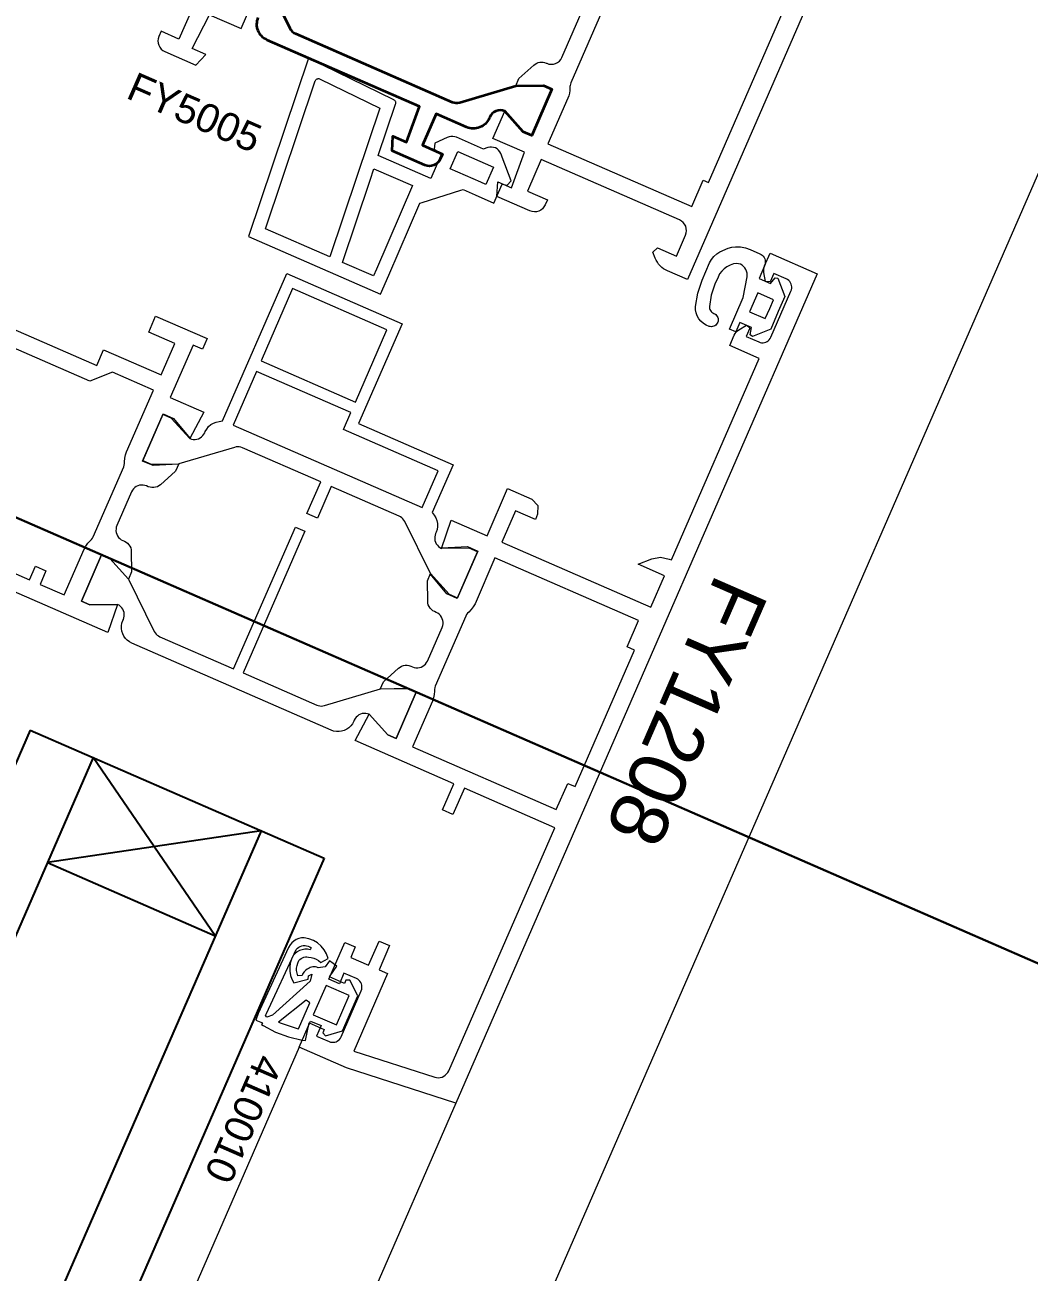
# Model space of a CAD drawing. Header units: millimetres. Extents: x -50172 to 90294, y -80883 to 956680.
# Drawn here: x 6404.3 to 6492, y -12982.7 to -12873.8 of the extents above; entities that cross this region are included whole.
import ezdxf

# ---------------------------------------------------------------- set-up
doc = ezdxf.new("R2010")
doc.units = ezdxf.units.MM
doc.header["$MEASUREMENT"] = 0
for name, color, linetype, lineweight in [('0_Pen_No__2', 8, 'Continuous', 15), ('0_Pen_No__5', 7, 'Continuous', 25), ('0_Pen_No__6', 7, 'Continuous', 35), ('0_Pen_No__7', 7, 'Continuous', 35), ('0_Pen_No__9', 7, 'Continuous', 13), ('New_A-25-M_Wall_Ext_Pen_No__87', 8, 'Continuous', 20)]:
    doc.layers.add(name, color=color, linetype=linetype, lineweight=lineweight)
doc.layers.add('New_A-25-M_Wall_Ext', color=7, linetype='Continuous')
doc.layers.add('New_ArchiCAD Windows', color=7, linetype='Continuous')
doc.layers.add('New_ArchiCAD Windows_Pen_No__23', color=7, linetype='Continuous', lineweight=30, true_color=0x2a2a2a)
doc.styles.add('GENERATED_STYLE_3', font='')
doc.styles.get('GENERATED_STYLE_3').set_extended_font_data('Arial')

# ---------------------------------------------------------------- blocks, each defined once
blk = doc.blocks.new('Wall_2_1', base_point=(10092.6, -4631.3))
at = {"layer": 'New_A-25-M_Wall_Ext_Pen_No__87', "linetype": 'Continuous', "flags": 128}
blk.add_lwpolyline([(2234.14, -22653.24), (10092.6, -4631.3)], dxfattribs=at)
blk = doc.blocks.new('Triple Window 19_2')
at = {"layer": 'New_ArchiCAD Windows_Pen_No__23', "linetype": 'Continuous'}
blk.add_line((662.5, -190), (662.5, 0), dxfattribs=at)
blk = doc.blocks.new('Wall_239_1', base_point=(10165.92, -4712.54))
at = {"layer": 'New_ArchiCAD Windows', "color": 251, "linetype": 'Continuous', "lineweight": 20, "true_color": 0x606060, "xscale": -1, "zscale": 1000, "rotation": 66.44041158399281}
blk.add_blockref('Triple Window 19_2', (6640.35, -12297.4), dxfattribs=at)

msp = doc.modelspace()

# ---------------------------------------------------------------- linework, layer by layer
at = {"layer": '0_Pen_No__2', "linetype": 'Continuous', "flags": 128}
for points in [[(6506.11, -12795.24), (6462.14, -12896.07), (6460.4, -12895.32, -0.198912), (6459.34, -12894.21), (6459.13, -12893.69), (6459.53, -12893.3), (6461.18, -12894.02), (6461.98, -12892.19, 0.414214), (6461.46, -12890.87), (6449.36, -12885.59), (6448.17, -12888.34), (6449.91, -12889.1), (6449.71, -12889.56, -0.414214), (6448.39, -12890.08), (6445.5, -12888.82), (6445.58, -12887.55), (6446.78, -12888.07), (6447.9, -12884.95), (6445.15, -12883.76), (6446.19, -12881.37), (6447.8, -12883.17), (6448.54, -12883.49), (6450.3, -12879.45), (6449.56, -12879.13), (6447.15, -12879.17), (6447.43, -12878.53), (6448.74, -12877.34, -0.294108), (6449.81, -12877.17), (6449.86, -12877.19, 0.414214), (6451.18, -12876.68), (6484.44, -12800.41, 0.414214)], [(6486.86, -12799.11, 0.112281), (6486.59, -12799.46), (6451.96, -12878.9, 0.112281), (6451.87, -12879.34, -0.112281), (6451.7, -12880.23), (6449.96, -12884.22), (6462.52, -12889.7), (6463.52, -12887.4), (6463.98, -12887.6), (6501.15, -12802.36), (6500.69, -12802.16), (6501.69, -12799.86), (6490.01, -12794.77)], [(6418.93, -12872.32), (6417.73, -12875.07), (6416.17, -12874.39), (6415.97, -12874.85, 0.414214), (6416.49, -12876.17), (6419.19, -12877.35), (6420.07, -12876.42), (6418.88, -12875.9), (6420.4, -12872.96), (6423.15, -12874.16), (6424.19, -12871.78)]]:
    msp.add_lwpolyline(points, format="xyb", dxfattribs=at)
for points in [[(6445.92, -12919), (6458.94, -12924.68), (6460.14, -12921.93), (6457.83, -12920.92), (6459.03, -12920.45), (6459.8, -12920.31), (6460.56, -12920.48), (6460.74, -12920.55), (6468.41, -12902.96), (6465.85, -12901.84), (6466.24, -12900.93), (6466.31, -12900.79), (6466.41, -12900.67), (6466.51, -12900.56), (6466.64, -12900.47), (6467.31, -12900.06), (6467.6, -12900.31), (6467.28, -12901.04), (6468.38, -12901.52), (6468.5, -12901.56), (6468.63, -12901.59), (6468.75, -12901.59), (6468.87, -12901.57), (6468.99, -12901.53), (6469.11, -12901.48), (6469.21, -12901.41), (6469.3, -12901.32), (6469.38, -12901.22), (6469.44, -12901.11), (6471.19, -12897.08), (6471.24, -12896.96), (6471.26, -12896.83), (6471.26, -12896.71), (6471.24, -12896.58), (6471.21, -12896.46), (6471.15, -12896.35), (6471.08, -12896.25), (6470.99, -12896.16), (6470.89, -12896.08), (6470.78, -12896.02), (6469.68, -12895.54), (6469.36, -12896.28), (6468.98, -12896.24), (6468.82, -12895.46), (6468.81, -12895.31), (6468.81, -12895.16), (6468.84, -12895.01), (6468.89, -12894.86), (6469.36, -12893.77), (6473.49, -12895.57), (6441.91, -12967.98), (6432.35, -12964.9), (6428.22, -12963.1)], [(6441.67, -12912.24), (6439.85, -12916.42), (6440.02, -12916.65), (6440.16, -12916.87), (6440.25, -12917.12), (6440.31, -12917.37), (6440.31, -12917.63), (6440.27, -12917.89), (6440.19, -12918.14), (6440.15, -12918.23), (6440.1, -12918.38), (6440.07, -12918.53), (6440.07, -12918.69), (6440.09, -12918.85), (6440.14, -12919), (6440.21, -12919.14), (6440.3, -12919.27), (6440.4, -12919.38), (6440.53, -12919.47), (6440.67, -12919.55), (6440.69, -12919.5), (6442.92, -12919.39), (6443.84, -12919.78), (6442.04, -12923.91), (6441.12, -12923.51), (6439.69, -12921.79), (6439.71, -12921.75), (6437.45, -12917.2), (6437.38, -12917.08), (6437.29, -12916.97), (6437.19, -12916.87), (6437.07, -12916.79), (6436.95, -12916.73), (6431.02, -12914.14), (6429.83, -12916.89), (6428.91, -12916.49), (6430.11, -12913.74), (6423.27, -12910.76), (6423.13, -12910.71), (6423, -12910.69), (6422.86, -12910.68), (6422.72, -12910.69), (6422.58, -12910.72), (6417.71, -12912.16), (6417.69, -12912.2), (6415.46, -12912.32), (6414.54, -12911.92), (6416.34, -12907.79), (6417.25, -12908.19), (6418.69, -12909.91), (6418.67, -12909.96), (6418.82, -12910.01), (6418.97, -12910.03), (6419.13, -12910.04), (6419.28, -12910.02), (6419.43, -12909.97), (6419.57, -12909.9), (6419.7, -12909.81), (6419.82, -12909.7), (6419.91, -12909.58), (6419.98, -12909.44), (6420.02, -12909.35), (6420.15, -12909.12), (6420.31, -12908.91), (6420.51, -12908.74), (6420.73, -12908.6), (6420.98, -12908.51), (6421.23, -12908.46), (6421.52, -12908.42), (6427.14, -12895.54), (6437.22, -12899.94), (6433.42, -12908.64)], [(6470.08, -12898.87), (6469.42, -12900.4), (6467.82, -12901.03), (6467.64, -12900.89), (6467.73, -12900.26), (6466.73, -12899.82)], [(6403.21, -12900.38), (6410.54, -12903.58), (6411.14, -12902.2), (6416.18, -12904.4), (6417.38, -12901.65), (6415.09, -12900.65), (6415.69, -12899.27), (6420.18, -12901.23), (6419.78, -12902.15), (6418.96, -12901.79), (6416.96, -12906.37), (6419.89, -12907.65), (6418.67, -12909.96), (6417.05, -12908.16), (6416.32, -12907.84), (6414.56, -12911.87), (6415.29, -12912.19), (6417.71, -12912.16), (6417.43, -12912.8), (6416.11, -12913.98), (6415.98, -12914.08), (6415.84, -12914.16), (6415.68, -12914.21), (6415.52, -12914.24), (6415.36, -12914.24), (6415.2, -12914.21), (6415.04, -12914.16), (6414.9, -12914.09), (6414.75, -12914.04), (6414.6, -12914.02), (6414.44, -12914.01), (6414.29, -12914.03), (6414.13, -12914.08), (6413.99, -12914.15), (6413.87, -12914.24), (6413.75, -12914.35), (6413.66, -12914.47), (6413.58, -12914.61), (6412.3, -12917.54), (6412.25, -12917.69), (6412.23, -12917.85), (6412.22, -12918), (6412.24, -12918.16), (6412.29, -12918.31), (6412.36, -12918.45), (6412.45, -12918.58), (6412.56, -12918.69), (6412.68, -12918.79), (6412.82, -12918.86), (6412.96, -12918.92), (6413.11, -12919), (6413.24, -12919.1), (6413.35, -12919.22), (6413.44, -12919.36), (6413.51, -12919.5), (6413.55, -12919.66), (6413.56, -12919.82), (6413.59, -12921.6), (6413.31, -12922.24), (6411.7, -12920.44), (6410.96, -12920.12), (6409.2, -12924.16), (6409.94, -12924.48), (6412.35, -12924.44), (6411.5, -12926.9), (6399.4, -12921.63)], [(6393.49, -12917.41), (6404.67, -12922.29), (6405.19, -12921.1), (6406.11, -12921.5), (6405.59, -12922.69), (6407.7, -12923.61), (6409.44, -12919.62), (6409.58, -12919.35), (6409.76, -12919.1), (6409.97, -12918.89), (6410.08, -12918.78), (6410.17, -12918.66), (6410.24, -12918.53), (6412.9, -12912.43), (6412.95, -12912.28), (6412.98, -12912.14), (6412.98, -12911.99), (6413, -12911.68), (6413.05, -12911.38), (6413.15, -12911.1), (6415.49, -12905.73), (6411.92, -12904.17), (6409.94, -12904.95), (6402.61, -12901.75)], [(6432.75, -12907.69), (6424.5, -12904.1), (6422.46, -12908.77), (6438.96, -12915.97), (6440.36, -12912.76), (6432.11, -12909.16)], [(6432.11, -12909.16), (6432.75, -12907.69)], [(6433.42, -12908.64), (6441.67, -12912.24)], [(6428.22, -12963.1), (6429.22, -12960.81), (6430.14, -12961.21), (6429.74, -12962.13), (6430.84, -12962.61), (6430.96, -12962.65), (6431.08, -12962.67), (6431.21, -12962.67), (6431.33, -12962.66), (6431.45, -12962.62), (6431.56, -12962.56), (6431.67, -12962.49), (6431.76, -12962.41), (6431.83, -12962.31), (6431.89, -12962.19), (6433.65, -12958.16), (6433.69, -12958.04), (6433.71, -12957.92), (6433.71, -12957.79), (6433.7, -12957.67), (6433.66, -12957.55), (6433.61, -12957.44), (6433.53, -12957.33), (6433.45, -12957.24), (6433.35, -12957.17), (6433.24, -12957.11), (6432.14, -12956.63), (6431.74, -12957.55), (6430.82, -12957.15), (6432.22, -12953.94), (6433.13, -12954.34), (6432.74, -12955.25), (6434.29, -12955.93), (6435.21, -12953.83), (6436.13, -12954.22), (6435.21, -12956.33), (6435.94, -12956.65), (6432.99, -12963.43), (6440.07, -12965.71), (6440.23, -12965.75), (6440.39, -12965.76), (6440.55, -12965.74), (6440.71, -12965.7), (6440.86, -12965.63), (6440.99, -12965.54), (6441.11, -12965.43), (6441.21, -12965.3), (6441.29, -12965.16), (6450.55, -12943.93), (6442.66, -12940.49), (6441.66, -12942.78), (6440.75, -12942.38), (6441.75, -12940.09), (6433.13, -12936.33), (6434.35, -12934.03), (6435.97, -12935.83), (6436.7, -12936.15), (6438.46, -12932.11), (6437.73, -12931.79), (6435.31, -12931.83), (6435.59, -12931.19), (6436.91, -12930), (6437.04, -12929.9), (6437.18, -12929.83), (6437.34, -12929.78), (6437.5, -12929.75), (6437.66, -12929.75), (6437.82, -12929.78), (6437.98, -12929.83), (6438.12, -12929.89), (6438.27, -12929.94), (6438.42, -12929.97), (6438.58, -12929.97), (6438.74, -12929.95), (6438.89, -12929.91), (6439.03, -12929.84), (6439.16, -12929.75), (6439.27, -12929.64), (6439.36, -12929.51), (6439.44, -12929.38), (6440.72, -12926.44), (6440.77, -12926.29), (6440.8, -12926.14), (6440.8, -12925.98), (6440.78, -12925.83), (6440.73, -12925.68), (6440.66, -12925.54), (6440.57, -12925.41), (6440.46, -12925.29), (6440.34, -12925.2), (6440.2, -12925.13), (6440.06, -12925.06), (6439.91, -12924.99), (6439.78, -12924.89), (6439.67, -12924.77), (6439.58, -12924.63), (6439.51, -12924.48), (6439.47, -12924.32), (6439.46, -12924.16), (6439.43, -12922.39), (6439.71, -12921.75), (6441.33, -12923.54), (6442.06, -12923.86), (6443.82, -12919.83), (6443.08, -12919.51), (6440.67, -12919.55), (6441.52, -12917.09), (6444.64, -12918.44), (6446.44, -12914.32), (6448.55, -12915.24), (6449.08, -12915.79), (6449.06, -12916.55), (6448.86, -12917.01), (6447.12, -12916.25), (6445.92, -12919)]]:
    msp.add_lwpolyline(points, dxfattribs=at)
for points in [[(6433.15, -12906.78), (6435.9, -12900.45), (6427.65, -12896.85), (6424.9, -12903.18)], [(6427.9, -12917.69), (6428.72, -12918.05), (6423.33, -12930.42), (6429.76, -12933.23), (6429.89, -12933.27), (6430.02, -12933.3), (6430.16, -12933.31), (6430.3, -12933.3), (6430.44, -12933.27), (6435.32, -12931.81), (6437.73, -12931.79), (6438.46, -12932.11), (6436.7, -12936.15), (6435.97, -12935.83), (6434.35, -12934.03), (6434.2, -12933.98), (6434.05, -12933.95), (6433.89, -12933.95), (6433.74, -12933.97), (6433.59, -12934.02), (6433.45, -12934.09), (6433.32, -12934.18), (6433.2, -12934.28), (6433.11, -12934.41), (6433.04, -12934.55), (6433, -12934.64), (6432.89, -12934.85), (6432.74, -12935.04), (6432.57, -12935.2), (6432.38, -12935.33), (6432.17, -12935.44), (6431.94, -12935.51), (6431.71, -12935.54), (6431.48, -12935.53), (6431.24, -12935.49), (6431.02, -12935.42), (6413.61, -12927.82), (6413.4, -12927.71), (6413.21, -12927.57), (6413.05, -12927.4), (6412.91, -12927.21), (6412.81, -12926.99), (6412.74, -12926.77), (6412.71, -12926.54), (6412.71, -12926.3), (6412.75, -12926.07), (6412.83, -12925.85), (6412.87, -12925.75), (6412.92, -12925.61), (6412.95, -12925.45), (6412.95, -12925.3), (6412.93, -12925.14), (6412.88, -12924.99), (6412.82, -12924.85), (6412.73, -12924.72), (6412.62, -12924.61), (6412.49, -12924.51), (6412.35, -12924.44), (6409.94, -12924.48), (6409.2, -12924.16), (6410.96, -12920.12), (6411.7, -12920.44), (6413.32, -12922.22), (6415.57, -12926.79), (6415.65, -12926.91), (6415.73, -12927.02), (6415.83, -12927.11), (6415.95, -12927.19), (6416.07, -12927.26), (6422.5, -12930.06)], [(6445.32, -12920.38), (6443.59, -12924.37), (6443.44, -12924.64), (6443.26, -12924.88), (6443.05, -12925.1), (6442.94, -12925.2), (6442.85, -12925.32), (6442.78, -12925.46), (6440.12, -12931.56), (6440.07, -12931.7), (6440.04, -12931.85), (6440.04, -12932), (6440.03, -12932.3), (6439.97, -12932.6), (6439.87, -12932.89), (6438.13, -12936.88), (6450.69, -12942.35), (6451.69, -12940.06), (6452.33, -12940.34), (6457.52, -12928.43), (6456.88, -12928.15), (6457.88, -12925.85)]]:
    msp.add_lwpolyline(points, close=True, dxfattribs=at)
at = {"layer": '0_Pen_No__5', "linetype": 'Continuous'}
for p, q in [((6404.73, -12935.41), (6264.87, -13256.16)), ((6404.73, -12935.41), (6430.4, -12946.6)), ((6410.23, -12937.81), (6270.37, -13258.55)), ((6420.9, -12953.37), (6410.23, -12937.81)), ((6424.9, -12944.2), (6285.04, -13264.95)), ((6424.9, -12944.2), (6406.24, -12946.97)), ((6430.4, -12946.6), (6290.54, -13267.35)), ((6406.24, -12946.97), (6420.9, -12953.37))]:
    msp.add_line(p, q, dxfattribs=at)
at = {"layer": '0_Pen_No__6', "linetype": 'Continuous', "flags": 128}
msp.add_lwpolyline([(6425.16, -12869.56), (6427.41, -12874.13, 0.176327), (6427.91, -12874.6), (6441.59, -12880.57, 0.176327), (6442.27, -12880.61), (6447.15, -12879.15), (6449.56, -12879.13), (6450.3, -12879.45), (6448.54, -12883.49), (6447.8, -12883.17), (6446.19, -12881.37, 0.414214), (6444.87, -12881.89), (6444.83, -12881.98, -0.414214), (6442.86, -12882.76), (6440.2, -12881.6), (6439, -12884.35), (6440.74, -12885.11), (6440.54, -12885.56, -0.414214), (6439.22, -12886.08), (6436.34, -12884.82), (6436.42, -12883.55), (6437.61, -12884.07), (6438.73, -12880.96), (6425.44, -12875.16, -0.414214), (6424.66, -12873.19)], format="xyb", dxfattribs=at)
at = {"layer": '0_Pen_No__9', "linetype": 'Continuous'}
for p, q in [((6428.22, -12963.1), (6294.75, -13269.19)), ((6441.91, -12967.98), (6308.05, -13274.98))]:
    msp.add_line(p, q, dxfattribs=at)
at = {"layer": '0_Pen_No__9', "linetype": 'Continuous', "flags": 128}
for points in [[(6443.59, -12888.67), (6445.24, -12889.39), (6445.96, -12887.74), (6446.41, -12887.84), (6446.76, -12887.44), (6445.95, -12885.38), (6445.91, -12885.21), (6445.85, -12885.05), (6445.76, -12884.91), (6445.65, -12884.78), (6445.52, -12884.67), (6445.37, -12884.58), (6445.21, -12884.53), (6445.04, -12884.5), (6444.87, -12884.5), (6444.7, -12884.53), (6444.54, -12884.59), (6444.33, -12884.68), (6441.98, -12883.65), (6441.82, -12883.6), (6441.65, -12883.57), (6441.49, -12883.57), (6441.32, -12883.6), (6441.17, -12883.66), (6440.07, -12884.15), (6440.03, -12884.68), (6440.66, -12885.1), (6439.72, -12887.25), (6435.14, -12885.25), (6436.65, -12880.75), (6436.67, -12880.7), (6436.67, -12880.65), (6436.67, -12880.6), (6436.66, -12880.56), (6436.64, -12880.51), (6436.61, -12880.47), (6436.58, -12880.44), (6436.54, -12880.41), (6436.5, -12880.38), (6429.04, -12876.73), (6423.8, -12892.31), (6435.33, -12897.34), (6436.05, -12895.68)], [(6434.42, -12887.4), (6434.76, -12886.4), (6438.14, -12887.87), (6434.97, -12895.15)], [(6434.97, -12895.15), (6434.71, -12895.76), (6432.01, -12894.58), (6434.42, -12887.4)], [(6436.05, -12895.68), (6438.78, -12889.41), (6438.96, -12889.33), (6442.36, -12888.26), (6442.54, -12888.21), (6443.59, -12888.67)], [(6466.73, -12899.82), (6466.37, -12900.64), (6465.82, -12900.4), (6467.02, -12897.65), (6467.35, -12895.84), (6467.37, -12895.67), (6467.36, -12895.51), (6467.32, -12895.34), (6467.26, -12895.19), (6467.17, -12895.05), (6467.05, -12894.92), (6466.92, -12894.82), (6466.78, -12894.74), (6466.62, -12894.69), (6466.46, -12894.66), (6466.16, -12894.71), (6465.87, -12894.81), (6465.6, -12894.95), (6465.36, -12895.13), (6465.14, -12895.34), (6464.96, -12895.58), (6464.82, -12895.85), (6464.55, -12896.47), (6464.22, -12897.42), (6464.06, -12898.41), (6464.07, -12898.51), (6464.08, -12898.6), (6464.11, -12898.69), (6464.15, -12898.78), (6464.21, -12898.86), (6464.28, -12898.92), (6464.36, -12898.98), (6464.44, -12899.02), (6464.54, -12899.06), (6464.62, -12899.13), (6464.69, -12899.2), (6464.75, -12899.29), (6464.79, -12899.38), (6464.82, -12899.48), (6464.83, -12899.58), (6464.82, -12899.69), (6464.79, -12899.79), (6464.75, -12899.88), (6464.69, -12899.97), (6464.62, -12900.04), (6464.54, -12900.1), (6464.44, -12900.15), (6464.34, -12900.18), (6464.24, -12900.19), (6464.14, -12900.18), (6464.04, -12900.16), (6463.78, -12900.05), (6463.54, -12899.9), (6463.32, -12899.71), (6463.15, -12899.49), (6463.01, -12899.25), (6462.91, -12898.98), (6462.86, -12898.7), (6462.86, -12898.42), (6463.05, -12897.25), (6463.42, -12896.13), (6464.08, -12894.62), (6464.24, -12894.32), (6464.45, -12894.06), (6464.71, -12893.83), (6464.99, -12893.65), (6465.69, -12893.33), (6466.01, -12893.24), (6466.35, -12893.2), (6466.79, -12893.22), (6467.22, -12893.31), (6467.63, -12893.45), (6468.47, -12893.82), (6468.58, -12893.88), (6468.68, -12893.95), (6468.77, -12894.04), (6468.84, -12894.14), (6468.9, -12894.26), (6468.93, -12894.38), (6468.95, -12894.5), (6468.95, -12894.63), (6468.93, -12894.75), (6468.88, -12894.87), (6468.4, -12895.97), (6469.41, -12896.41), (6469.81, -12895.91), (6470.04, -12895.95), (6470.66, -12897.54), (6470.08, -12898.87)]]:
    msp.add_lwpolyline(points, dxfattribs=at)
for points in [[(6433.26, -12887.07), (6430.91, -12894.1), (6425.29, -12891.65), (6429.63, -12878.73), (6429.65, -12878.69), (6429.68, -12878.64), (6429.71, -12878.61), (6429.75, -12878.58), (6429.8, -12878.55), (6429.85, -12878.54), (6429.9, -12878.53), (6429.95, -12878.53), (6430, -12878.54), (6430.05, -12878.56), (6435.27, -12881.11)], [(6444.1, -12887.58), (6441.43, -12886.41), (6442.09, -12884.9), (6445.2, -12886.26), (6444.54, -12887.77)], [(6469.33, -12898.6), (6469.67, -12897.83), (6468.29, -12897.23), (6467.57, -12898.88), (6468.95, -12899.48)], [(6427.31, -12954.38), (6424.65, -12960.15), (6424.43, -12960.73), (6425.01, -12960.96), (6424.94, -12961.12), (6425.09, -12961.21), (6426.17, -12961.78), (6427.31, -12962.2), (6428.5, -12962.47), (6428.78, -12962.52), (6429.11, -12960.98), (6430.42, -12961.56), (6430.3, -12961.83), (6430.54, -12962.1), (6432.01, -12961.67), (6433.35, -12958.61), (6432.66, -12957.24), (6432.3, -12957.25), (6432.18, -12957.52), (6430.87, -12956.95), (6431.52, -12956.02), (6430.87, -12955.55), (6430.5, -12956.08), (6429.88, -12956.17), (6429.77, -12956.12), (6429.66, -12956.08), (6429.54, -12956.07), (6429.42, -12956.07), (6429.3, -12956.1), (6429.19, -12956.14), (6429.09, -12956.2), (6428.93, -12956.28), (6428.78, -12956.39), (6428.66, -12956.52), (6428.56, -12956.67), (6428.49, -12956.84), (6428.12, -12956.85), (6428.04, -12956.64), (6428, -12956.41), (6428, -12956.19), (6428.04, -12955.96), (6428.1, -12955.75), (6428.2, -12955.54), (6428.29, -12955.44), (6428.39, -12955.35), (6428.51, -12955.28), (6428.64, -12955.24), (6428.77, -12955.21), (6428.9, -12955.21), (6429.04, -12955.23), (6429.27, -12955.25), (6429.5, -12955.31), (6429.72, -12955.41), (6429.93, -12955.54), (6430.11, -12955.69), (6430.76, -12955.35), (6430.62, -12954.95), (6430.41, -12954.59), (6430.14, -12954.26), (6429.83, -12953.99), (6429.47, -12953.77), (6429.08, -12953.62), (6428.66, -12953.54), (6428.42, -12953.55), (6428.19, -12953.61), (6427.97, -12953.7), (6427.76, -12953.83), (6427.58, -12953.99), (6427.43, -12954.17)], [(6425.36, -12960.16), (6427.98, -12954.57), (6428.07, -12954.46), (6428.19, -12954.37), (6428.31, -12954.3), (6428.45, -12954.25), (6428.59, -12954.22), (6428.74, -12954.22), (6428.88, -12954.24), (6429.02, -12954.28), (6429.15, -12954.34), (6429.27, -12954.43), (6429.2, -12954.58), (6428.96, -12954.54), (6428.72, -12954.54), (6428.49, -12954.58), (6428.27, -12954.66), (6428.06, -12954.77), (6427.87, -12954.92), (6427.71, -12955.09), (6427.55, -12955.42), (6427.44, -12955.76), (6427.4, -12956.11), (6427.41, -12956.47), (6427.47, -12956.83), (6427.6, -12957.16), (6427.77, -12957.47), (6429.01, -12957.17), (6429.03, -12956.86), (6429.32, -12956.73), (6429.2, -12957.32), (6425.9, -12960.31), (6425.4, -12960.46), (6425.28, -12960.32)], [(6429.46, -12960.26), (6431.48, -12961.14), (6432.6, -12958.58), (6430.58, -12957.7)], [(6428.04, -12961.46), (6428.16, -12961.49), (6429.15, -12959.23), (6428.84, -12959), (6426.42, -12960.91), (6426.66, -12961.01)]]:
    msp.add_lwpolyline(points, close=True, dxfattribs=at)

# ---------------------------------------------------------------- block references
at = {"layer": 'New_A-25-M_Wall_Ext', "color": 250, "lineweight": 50, "true_color": 0x2a2a2a}
for name, p in [('Wall_239_1', (10165.92, -4712.54)), ('Wall_2_1', (10092.6, -4631.3))]:
    msp.add_blockref(name, p, dxfattribs=at)

# ---------------------------------------------------------------- texts
at = {"layer": '0_Pen_No__7', "linetype": 'Continuous', "attachment_point": 7, "style": 'GENERATED_STYLE_3'}
for s, insert, char_height, rotation in [('\\A1;{\\fArial|b0|i0|c0|p34;FY5005}', (6412.98, -12880.21), 2.5, 336.4404), ('\\A1;{\\fArial|b0|i0|c0|p34;FY1208}', (6464.63, -12921.58), 5, 246.4404), ('\\A1;{\\fArial|b0|i0|c0|p34;410010}', (6424.53, -12963.52), 2.5, 246.4404)]:
    msp.add_mtext(s, dxfattribs=dict(at, insert=insert, char_height=char_height, rotation=rotation))

doc.saveas('drawing.dxf')
